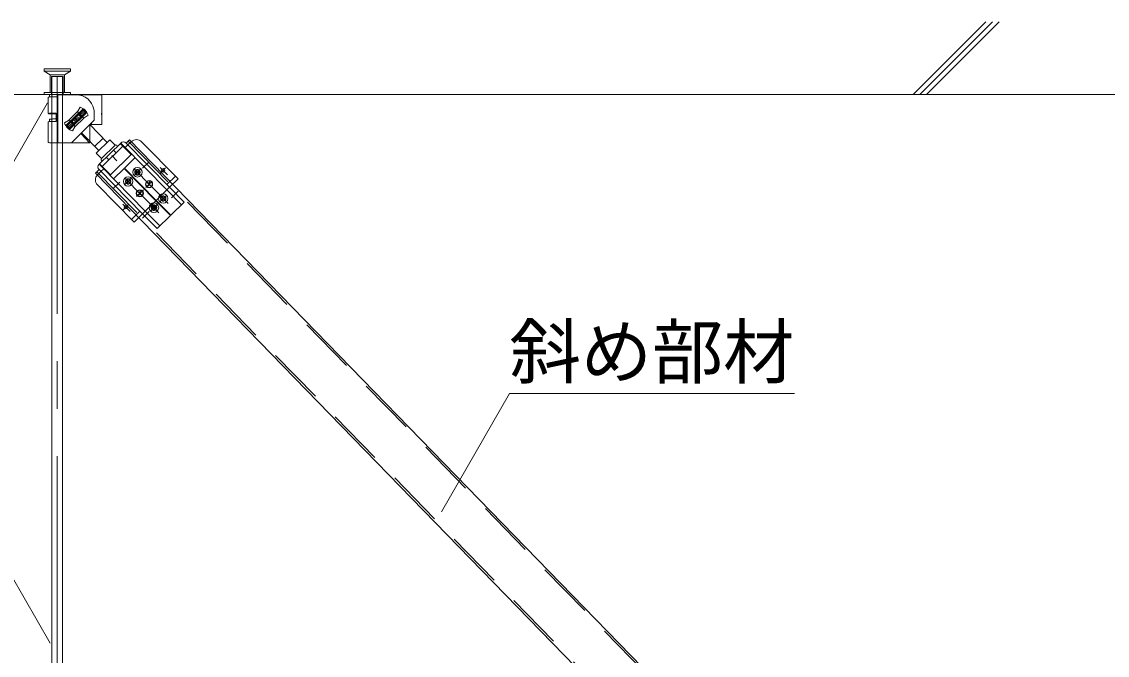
# Model space of a CAD drawing. Units: millimetres, scale not verified. Extents: x -7800 to 7800, y -5578 to 5491.
# Drawn here: x -4335 to -3420, y -608 to -74 of the extents above; entities that cross this region are included whole.
import ezdxf
from ezdxf.enums import TextEntityAlignment as Align

# ---------------------------------------------------------------- set-up
doc = ezdxf.new("R2010")
doc.units = ezdxf.units.MM
doc.header["$LTSCALE"] = 40
for name, pattern in [('CHAIN1', [8, 5, -1, 1, -1]), ('DASHED1', [1.8, 1.2, -0.6]), ('DOUBLE_CHAIN1', [8.8, 5, -1, 0.6, -0.6, 0.6, -1])]:
    doc.linetypes.add(name, pattern=pattern)
for name, color, linetype, lineweight in [('2-0_中心線', 4, 'CHAIN1', 9), ('2-1_吊り材', 4, 'Continuous', 9), ('2-4_斜め部材', 3, 'DASHED1', 18), ('2-5_寸法', 3, 'Continuous', 18), ('2-6_文字', 3, 'Continuous', 18), ('2-9_躯体', 4, 'DASHED1', 9)]:
    doc.layers.add(name, color=color, linetype=linetype, lineweight=lineweight)
doc.styles.add('ＭＳ ゴシック', font='')
doc.styles.get('ＭＳ ゴシック').set_extended_font_data('MS Gothic')

msp = doc.modelspace()

# ---------------------------------------------------------------- linework, layer by layer
at = {"layer": '2-0_中心線'}
msp.add_line((-4304.49, -120.09), (-4304.49, -1053.91), dxfattribs=at)
at = {"layer": '2-1_吊り材', "color": 3, "linetype": 'DASHED1', "lineweight": 18}
for p, q in [((-4308.99, -120.2), (-4308.99, -160.2)), ((-4299.99, -120.2), (-4299.99, -160.2))]:
    msp.add_line(p, q, dxfattribs=at)
at = {"layer": '2-1_吊り材', "color": 3, "lineweight": 18}
for p, q in [((-4308.99, -135.2), (-4308.99, -960.9)), ((-4299.99, -135.2), (-4299.99, -960.9))]:
    msp.add_line(p, q, dxfattribs=at)
at = {"layer": '2-4_斜め部材'}
for p, q in [((-4244.86, -174.48), (-3420.79, -1021.88)), ((-4271.07, -200.31), (-3447.18, -1047.54))]:
    msp.add_line(p, q, dxfattribs=at)
at = {"layer": '2-5_寸法'}
for p, q in [((-4243.71, -173.36), (-3419.65, -1020.77)), ((-4272.21, -201.43), (-3448.32, -1048.65))]:
    msp.add_line(p, q, dxfattribs=at)
at = {"layer": '2-6_文字'}
for p, q in [((-4311.19, -135.51), (-4311.19, -137.34)), ((-4307.64, -135.2), (-4309.63, -135.2)), ((-4303.99, -135.2), (-4307.64, -135.2)), ((-4303.99, -135.2), (-4299.99, -135.2)), ((-4303.99, -135.51), (-4288.49, -135.51)), ((-4303.99, -174.23), (-4303.99, -137.16)), ((-4288.49, -135.51), (-4266.99, -135.51)), ((-4266.99, -160.46), (-4266.99, -135.51)), ((-4312.19, -137.51), (-4312.19, -151.32)), ((-4308.99, -137.72), (-4308.99, -137.72)), ((-4287.28, -149.43), (-4285.3, -146)), ((-4305.49, -150.96), (-4305.44, -157.97)), ((-4297.29, -161.44), (-4282.81, -147.36)), ((-4295.88, -161.46), (-4282.83, -148.77)), ((-4287.28, -149.43), (-4295.06, -157.21)), ((-4279.67, -150.58), (-4294.15, -164.67)), ((-4288.48, -156.01), (-4290.23, -154.22)), ((-4281.9, -154.81), (-4289.68, -162.59)), ((-4288.48, -156.01), (-4286.69, -154.27)), ((-4287.61, -149.83), (-4282.21, -155.19)), ((-4284.9, -152.53), (-4282.46, -150.15)), ((-4282.83, -148.77), (-4282.81, -147.36)), ((-4282.81, -147.36), (-4279.67, -150.58)), ((-4281.9, -154.81), (-4278.48, -152.83)), ((-4281.09, -150.56), (-4279.67, -150.58)), ((-4273.47, -156.97), (-4273.47, -150.51)), ((-4266.99, -151.01), (-4267.29, -151.01)), ((-4266.99, -160.46), (-4266.99, -152.01)), ((-4312.19, -158.32), (-4312.19, -175.77)), ((-4311.19, -156.11), (-4311.19, -158.15)), ((-4295.06, -157.21), (-4298.49, -159.19)), ((-4295.88, -161.46), (-4297.29, -161.44)), ((-4294.15, -164.67), (-4297.29, -161.44)), ((-4294.13, -163.25), (-4295.88, -161.46)), ((-4294.65, -156.72), (-4289.47, -162.3)), ((-4292.07, -159.5), (-4294.5, -161.87)), ((-4294.13, -163.25), (-4294.15, -164.67)), ((-4273.48, -156.98), (-4292.59, -176.09)), ((-4289.68, -162.59), (-4291.66, -166.02)), ((-4288.48, -156.01), (-4290.27, -157.75)), ((-4288.48, -156.01), (-4286.74, -157.8)), ((-4277.11, -160.53), (-4262.46, -175.59)), ((-4266.99, -160.46), (-4276.98, -160.46)), ((-4276.98, -160.46), (-4276.98, -176.09)), ((-4275.05, -160.46), (-4276.06, -159.56)), ((-4277.51, -176.09), (-4284.67, -168.17)), ((-4284.1, -167.69), (-4269.63, -182.57)), ((-4273.12, -178.98), (-4265.95, -172.01)), ((-4260.31, -173.5), (-4271.78, -184.66)), ((-4255.85, -178.09), (-4260.31, -173.5)), ((-4243.71, -173.36), (-4246.57, -176.18)), ((-4303.99, -176.09), (-4303.99, -174.23)), ((-4303.99, -176.09), (-4276.98, -176.09)), ((-4251.1, -176.15), (-4269.27, -194.04)), ((-4267.32, -189.25), (-4255.85, -178.09)), ((-4267.29, -189.27), (-4255.87, -178.06)), ((-4251.45, -176.5), (-4242.19, -185.9)), ((-4248.85, -178.43), (-4249.21, -178.78)), ((-4248.85, -178.43), (-4212.16, -215.7)), ((-4246.57, -176.18), (-4209.88, -213.45)), ((-4242.07, -174.98), (-4244.96, -177.82)), ((-4233.59, -175.05), (-4202.72, -206.4)), ((-4267.32, -189.25), (-4271.78, -184.66)), ((-4242.19, -185.9), (-4259.65, -203.09)), ((-4258.66, -186.68), (-4254.2, -191.27)), ((-4238.96, -188.48), (-4247.87, -197.25)), ((-4269.3, -198.56), (-4272.21, -201.43)), ((-4270.58, -203.04), (-4267.69, -200.2)), ((-4269.3, -198.56), (-4232.61, -235.83)), ((-4268.91, -193.69), (-4259.65, -203.09)), ((-4268.04, -199.85), (-4267.69, -200.2)), ((-4267.02, -196.32), (-4266.67, -195.97)), ((-4267.02, -196.32), (-4230.33, -233.59)), ((-4265.76, -197.6), (-4265.41, -197.96)), ((-4257.13, -206.37), (-4248.22, -197.6)), ((-4221.42, -224.82), (-4248.22, -197.6)), ((-4221.07, -224.47), (-4247.87, -197.25)), ((-4239.27, -200.31), (-4239.28, -201.31)), ((-4239.27, -200.31), (-4237.97, -200.32)), ((-4237.45, -198.53), (-4237.46, -199.83)), ((-4237.45, -198.53), (-4236.45, -198.54)), ((-4236.45, -198.54), (-4236.46, -199.84)), ((-4235.97, -200.34), (-4234.67, -200.35)), ((-4234.67, -200.35), (-4234.68, -201.35)), ((-4247.1, -208.03), (-4247.11, -209.03)), ((-4247.11, -209.03), (-4245.81, -209.04)), ((-4247.1, -208.03), (-4245.8, -208.04)), ((-4245.32, -209.54), (-4245.33, -210.84)), ((-4245.29, -206.24), (-4245.3, -207.54)), ((-4245.29, -206.24), (-4244.29, -206.25)), ((-4244.32, -209.55), (-4244.33, -210.85)), ((-4244.29, -206.25), (-4244.3, -207.55)), ((-4243.81, -209.06), (-4242.51, -209.07)), ((-4243.8, -208.06), (-4242.5, -208.07)), ((-4242.5, -208.07), (-4242.51, -209.07)), ((-4239.28, -201.31), (-4237.98, -201.32)), ((-4237.48, -201.83), (-4237.49, -203.13)), ((-4237.49, -203.13), (-4236.49, -203.14)), ((-4236.48, -201.84), (-4236.49, -203.14)), ((-4235.98, -201.34), (-4234.68, -201.35)), ((-4227.15, -210.81), (-4229.22, -209.07)), ((-4228.55, -209.62), (-4226.96, -209.84)), ((-4227.15, -210.81), (-4226.64, -208.15)), ((-4209.88, -213.45), (-4202.72, -206.4)), ((-4270.64, -211.53), (-4239.77, -242.88)), ((-4245.33, -210.84), (-4244.33, -210.85)), ((-4234.99, -218.53), (-4237.06, -216.79)), ((-4234.99, -218.53), (-4236.91, -220.42)), ((-4236.91, -220.42), (-4234.02, -219.51)), ((-4236.39, -217.34), (-4234.8, -217.56)), ((-4234.99, -218.53), (-4234.48, -215.87)), ((-4234.99, -218.53), (-4233.09, -220.45)), ((-4227.15, -210.81), (-4229.07, -212.7)), ((-4229.07, -212.7), (-4226.18, -211.79)), ((-4227.15, -210.81), (-4225.25, -212.73)), ((-4209.88, -213.45), (-4197.6, -225.92)), ((-4223.54, -228.33), (-4223.55, -229.63)), ((-4223.54, -228.33), (-4222.54, -228.34)), ((-4222.54, -228.34), (-4222.55, -229.64)), ((-4221.42, -224.82), (-4209.14, -237.29)), ((-4217.52, -222.4), (-4217.53, -223.4)), ((-4217.53, -223.4), (-4216.23, -223.41)), ((-4217.52, -222.4), (-4216.22, -222.41)), ((-4215.73, -223.92), (-4215.74, -225.22)), ((-4215.74, -225.22), (-4214.74, -225.23)), ((-4215.7, -220.62), (-4215.71, -221.92)), ((-4215.7, -220.62), (-4214.7, -220.63)), ((-4214.73, -223.93), (-4214.74, -225.23)), ((-4214.7, -220.63), (-4214.71, -221.93)), ((-4214.23, -223.43), (-4212.93, -223.44)), ((-4214.22, -222.43), (-4212.92, -222.44)), ((-4212.92, -222.44), (-4212.93, -223.44)), ((-4197.6, -225.92), (-4208.79, -236.94)), ((-4239.77, -242.88), (-4232.61, -235.83)), ((-4232.61, -235.83), (-4220.33, -248.3)), ((-4225.36, -230.12), (-4224.06, -230.13)), ((-4225.36, -230.12), (-4225.36, -231.12)), ((-4225.36, -231.12), (-4224.06, -231.13)), ((-4223.57, -231.63), (-4223.58, -232.93)), ((-4223.58, -232.93), (-4222.58, -232.94)), ((-4222.57, -231.64), (-4222.58, -232.94)), ((-4222.06, -230.15), (-4220.76, -230.16)), ((-4222.06, -231.15), (-4220.76, -231.16)), ((-4220.76, -230.16), (-4220.76, -231.16)), ((-4220.33, -248.3), (-4209.14, -237.29))]:
    msp.add_line(p, q, dxfattribs=at)
at = {"layer": '2-6_文字', "linetype": 'DASHED1'}
for p, q in [((-4308.99, -135.2), (-4308.99, -160.2)), ((-4308.99, -135.74), (-4308.99, -150.22)), ((-4299.99, -135.2), (-4299.99, -160.2)), ((-4287.25, -151.68), (-4284.12, -154.9)), ((-4286.64, -151.08), (-4283.5, -154.3)), ((-4308.99, -156.33), (-4308.98, -176.01)), ((-4293.47, -157.72), (-4290.33, -160.94)), ((-4292.85, -157.12), (-4289.71, -160.34)), ((-4274.65, -174.2), (-4274.65, -174.19)), ((-4266.67, -195.97), (-4249.21, -178.78)), ((-4257.15, -182.11), (-4254.91, -184.39)), ((-4248.85, -178.43), (-4251.1, -176.15)), ((-4244.96, -177.82), (-4247.24, -180.07)), ((-4263.21, -188.07), (-4260.97, -190.35)), ((-4267.02, -196.32), (-4269.27, -194.04)), ((-4267.69, -200.2), (-4265.41, -197.96)), ((-4212.12, -211.17), (-4204.96, -204.12)), ((-4221.07, -224.47), (-4209.88, -213.45)), ((-4212.16, -215.7), (-4199.88, -228.17)), ((-4232.61, -235.83), (-4221.42, -224.82)), ((-4223.67, -222.54), (-4223.31, -222.19)), ((-4242.02, -240.6), (-4234.85, -233.55)), ((-4230.33, -233.59), (-4218.05, -246.06))]:
    msp.add_line(p, q, dxfattribs=at)
at = {"layer": '2-6_文字', "color": 7}
for p, q in [((-4312.63, -142.35), (-4368.88, -239.78)), ((-3980.84, -486.96), (-3923.29, -387.27)), ((-3923.29, -387.27), (-3683.29, -387.27)), ((-4310.49, -597.52), (-4368.04, -497.84))]:
    msp.add_line(p, q, dxfattribs=at)
at = {"layer": '2-6_文字', "linetype": 'CHAIN1'}
for p, q in [((-4232.84, -197.47), (-4227.17, -191.89)), ((-4240.07, -197.69), (-4211.05, -227.16)), ((-4239.8, -203.62), (-4234.34, -198.24)), ((-4217.81, -196.77), (-4211.68, -203)), ((-4217.63, -201.43), (-4213.29, -197.16)), ((-4257.3, -214.53), (-4251.73, -209.05)), ((-4247.9, -205.4), (-4218.89, -234.88)), ((-4247.5, -211.2), (-4241.8, -205.58)), ((-4229.98, -213.59), (-4224.52, -208.22)), ((-4237.68, -221.18), (-4231.98, -215.56)), ((-4208.29, -222.41), (-4202.62, -216.83)), ((-4249.16, -227.64), (-4243.04, -233.87)), ((-4249.07, -232.39), (-4244.49, -227.88)), ((-4225.75, -233.29), (-4220.05, -227.68)), ((-4212.59, -220.33), (-4218.43, -226.08)), ((-4232.75, -239.47), (-4227.18, -233.99))]:
    msp.add_line(p, q, dxfattribs=at)
at = {"layer": '2-6_文字'}
for points in [[(-4303.99, -137.16), (-4305.41, -137.16), (-4306.79, -137.18), (-4308.09, -137.2), (-4309.26, -137.24), (-4310.27, -137.28), (-4311.09, -137.33), (-4311.69, -137.39), (-4312.06, -137.45), (-4312.19, -137.51)], [(-4308.99, -135.74), (-4308.47, -135.44), (-4308.09, -135.22)], [(-4303.99, -137.16), (-4303.99, -135.51), (-4303.99, -135.2)], [(-4305.51, -150.96), (-4306.88, -150.98), (-4308.17, -151.01), (-4309.33, -151.05), (-4310.33, -151.09), (-4311.14, -151.14), (-4311.73, -151.2), (-4312.08, -151.26), (-4312.19, -151.32), (-4312.05, -151.38), (-4311.66, -151.44), (-4311.04, -151.5), (-4310.21, -151.55), (-4309.18, -151.59), (-4308, -151.63), (-4306.7, -151.65), (-4305.5, -151.67)], [(-4305.51, -151.11), (-4306.31, -151.12), (-4307.04, -151.14), (-4307.68, -151.17), (-4308.21, -151.2), (-4308.61, -151.23), (-4308.87, -151.27), (-4308.98, -151.31), (-4308.94, -151.35), (-4308.75, -151.38), (-4308.41, -151.42), (-4307.94, -151.45), (-4307.35, -151.48), (-4306.66, -151.5), (-4305.89, -151.52), (-4305.5, -151.52)], [(-4282.83, -148.77), (-4281.09, -150.56), (-4294.13, -163.25)], [(-4267.29, -151.01), (-4267.29, -152.01), (-4266.99, -152.01)], [(-4305.45, -157.97), (-4306.83, -157.99), (-4308.13, -158.01), (-4309.29, -158.05), (-4310.3, -158.09), (-4311.11, -158.15), (-4311.71, -158.2), (-4312.07, -158.26), (-4312.19, -158.32)], [(-4308.99, -156.33), (-4308.47, -156.03), (-4308.09, -155.81)], [(-4221.42, -224.82), (-4221.07, -224.47), (-4208.79, -236.94)]]:
    msp.add_lwpolyline(points, dxfattribs=at)
at = {"layer": '2-6_文字', "linetype": 'DOUBLE_CHAIN1'}
msp.add_lwpolyline([(-4303.98, -176.09), (-4305.41, -176.08), (-4306.79, -176.07), (-4308.08, -176.04), (-4309.26, -176.01), (-4310.27, -175.96), (-4311.09, -175.91), (-4311.69, -175.85), (-4312.18, -175.77)], dxfattribs=at)
at = {"layer": '2-6_文字'}
for centre, radius in [((-4236.97, -200.83), 4), ((-4236.97, -200.83), 2.25), ((-4215.39, -199.23), 1.5), ((-4244.81, -208.55), 4), ((-4244.81, -208.55), 2.25), ((-4227.15, -210.81), 3), ((-4227.15, -210.81), 3), ((-4227.15, -210.81), 2.7), ((-4234.99, -218.52), 3), ((-4234.99, -218.53), 3), ((-4234.99, -218.53), 2.7), ((-4215.22, -222.92), 4), ((-4246.74, -230.1), 1.5), ((-4223.06, -230.64), 4), ((-4223.06, -230.64), 2.25), ((-4215.22, -222.92), 2.25)]:
    msp.add_circle(centre, radius, dxfattribs=at)
for centre, radius, start, end in [((-4305.81, -176.04), 40.88, 92.5588, 97.55402), ((-4288.47, -150.51), 15, 10.54723, 89.99998), ((-4288.48, -156.01), 10.5, 17.62668, 72.37388), ((-4288.47, -150.51), 15, 0, 10.54723), ((-4306.68, -186.65), 30.86, 87.75647, 98.39833), ((-4288.48, -156.01), 10.5, 197.62581, 252.37382), ((-4237.86, -179.26), 6, 44.55432, 134.55432), ((-4255.17, -178.77), 1, 314.47015, 134.47015), ((-4248.85, -178.43), 3.2, 44.55432, 134.55432), ((-4266.59, -189.98), 1, 134.47015, 314.47015), ((-4267.02, -196.32), 3.2, 134.55432, 224.55432), ((-4237.96, -199.82), 0.5, 269.47013, 359.47015), ((-4235.96, -199.84), 0.5, 179.47015, 269.47015), ((-4266.37, -207.32), 6, 134.55432, 224.55432), ((-4245.82, -209.54), 0.5, 359.47015, 89.47013), ((-4245.8, -207.54), 0.5, 269.47013, 359.47015), ((-4243.82, -209.56), 0.5, 89.47015, 179.47015), ((-4243.8, -207.56), 0.5, 179.47015, 269.47015), ((-4237.98, -201.82), 0.5, 359.47015, 89.47013), ((-4235.98, -201.84), 0.5, 89.47015, 179.47015), ((-4216.23, -223.91), 0.5, 359.47015, 89.47013), ((-4216.21, -221.91), 0.5, 269.47013, 359.47015), ((-4214.23, -223.93), 0.5, 89.47015, 179.47015), ((-4214.21, -221.93), 0.5, 179.47015, 269.47015), ((-4224.07, -231.63), 0.5, 359.47015, 89.47013), ((-4224.05, -229.63), 0.5, 269.47013, 359.47015), ((-4222.07, -231.65), 0.5, 89.47015, 179.47015), ((-4222.05, -229.65), 0.5, 179.47015, 269.47015)]:
    msp.add_arc(centre, radius, start, end, dxfattribs=at)
at = {"layer": '2-9_躯体', "color": 7, "linetype": 'Continuous', "lineweight": 18}
for p, q in [((-3522.02, -74), (-3583.21, -135.2)), ((-3516.3, -73.94), (-3577.56, -135.2)), ((-3510.64, -73.94), (-3571.9, -135.2)), ((-4583.5, -135.2), (-2243.91, -135.2))]:
    msp.add_line(p, q, dxfattribs=at)
at = {"layer": '2-9_躯体'}
for p, q in [((-4293.49, -113.7), (-4315.49, -113.7)), ((-4315.49, -113.7), (-4315.49, -115.7)), ((-4293.49, -115.7), (-4315.49, -115.7)), ((-4315.49, -115.7), (-4310.49, -118.7)), ((-4298.49, -118.7), (-4310.49, -118.7)), ((-4310.49, -118.7), (-4310.49, -133.7)), ((-4293.49, -115.7), (-4298.49, -118.7)), ((-4298.49, -118.7), (-4298.49, -133.7)), ((-4293.49, -113.7), (-4293.49, -115.7)), ((-4309.49, -120.2), (-4308.99, -120.2)), ((-4309.49, -120.2), (-4309.49, -135.2)), ((-4299.49, -120.2), (-4308.99, -120.2)), ((-4299.49, -120.2), (-4299.49, -135.2)), ((-4293.49, -133.7), (-4315.49, -133.7)), ((-4315.49, -133.7), (-4315.49, -135.2)), ((-4293.49, -133.7), (-4293.49, -135.2))]:
    msp.add_line(p, q, dxfattribs=at)

# ---------------------------------------------------------------- texts
at = {"layer": '2-6_文字', "color": 7, "style": 'ＭＳ ゴシック'}
msp.add_text('斜め部材', height=43.99, dxfattribs=at).set_placement((-3923.29, -387.27), align=Align.BOTTOM_LEFT)

doc.saveas('drawing.dxf')
